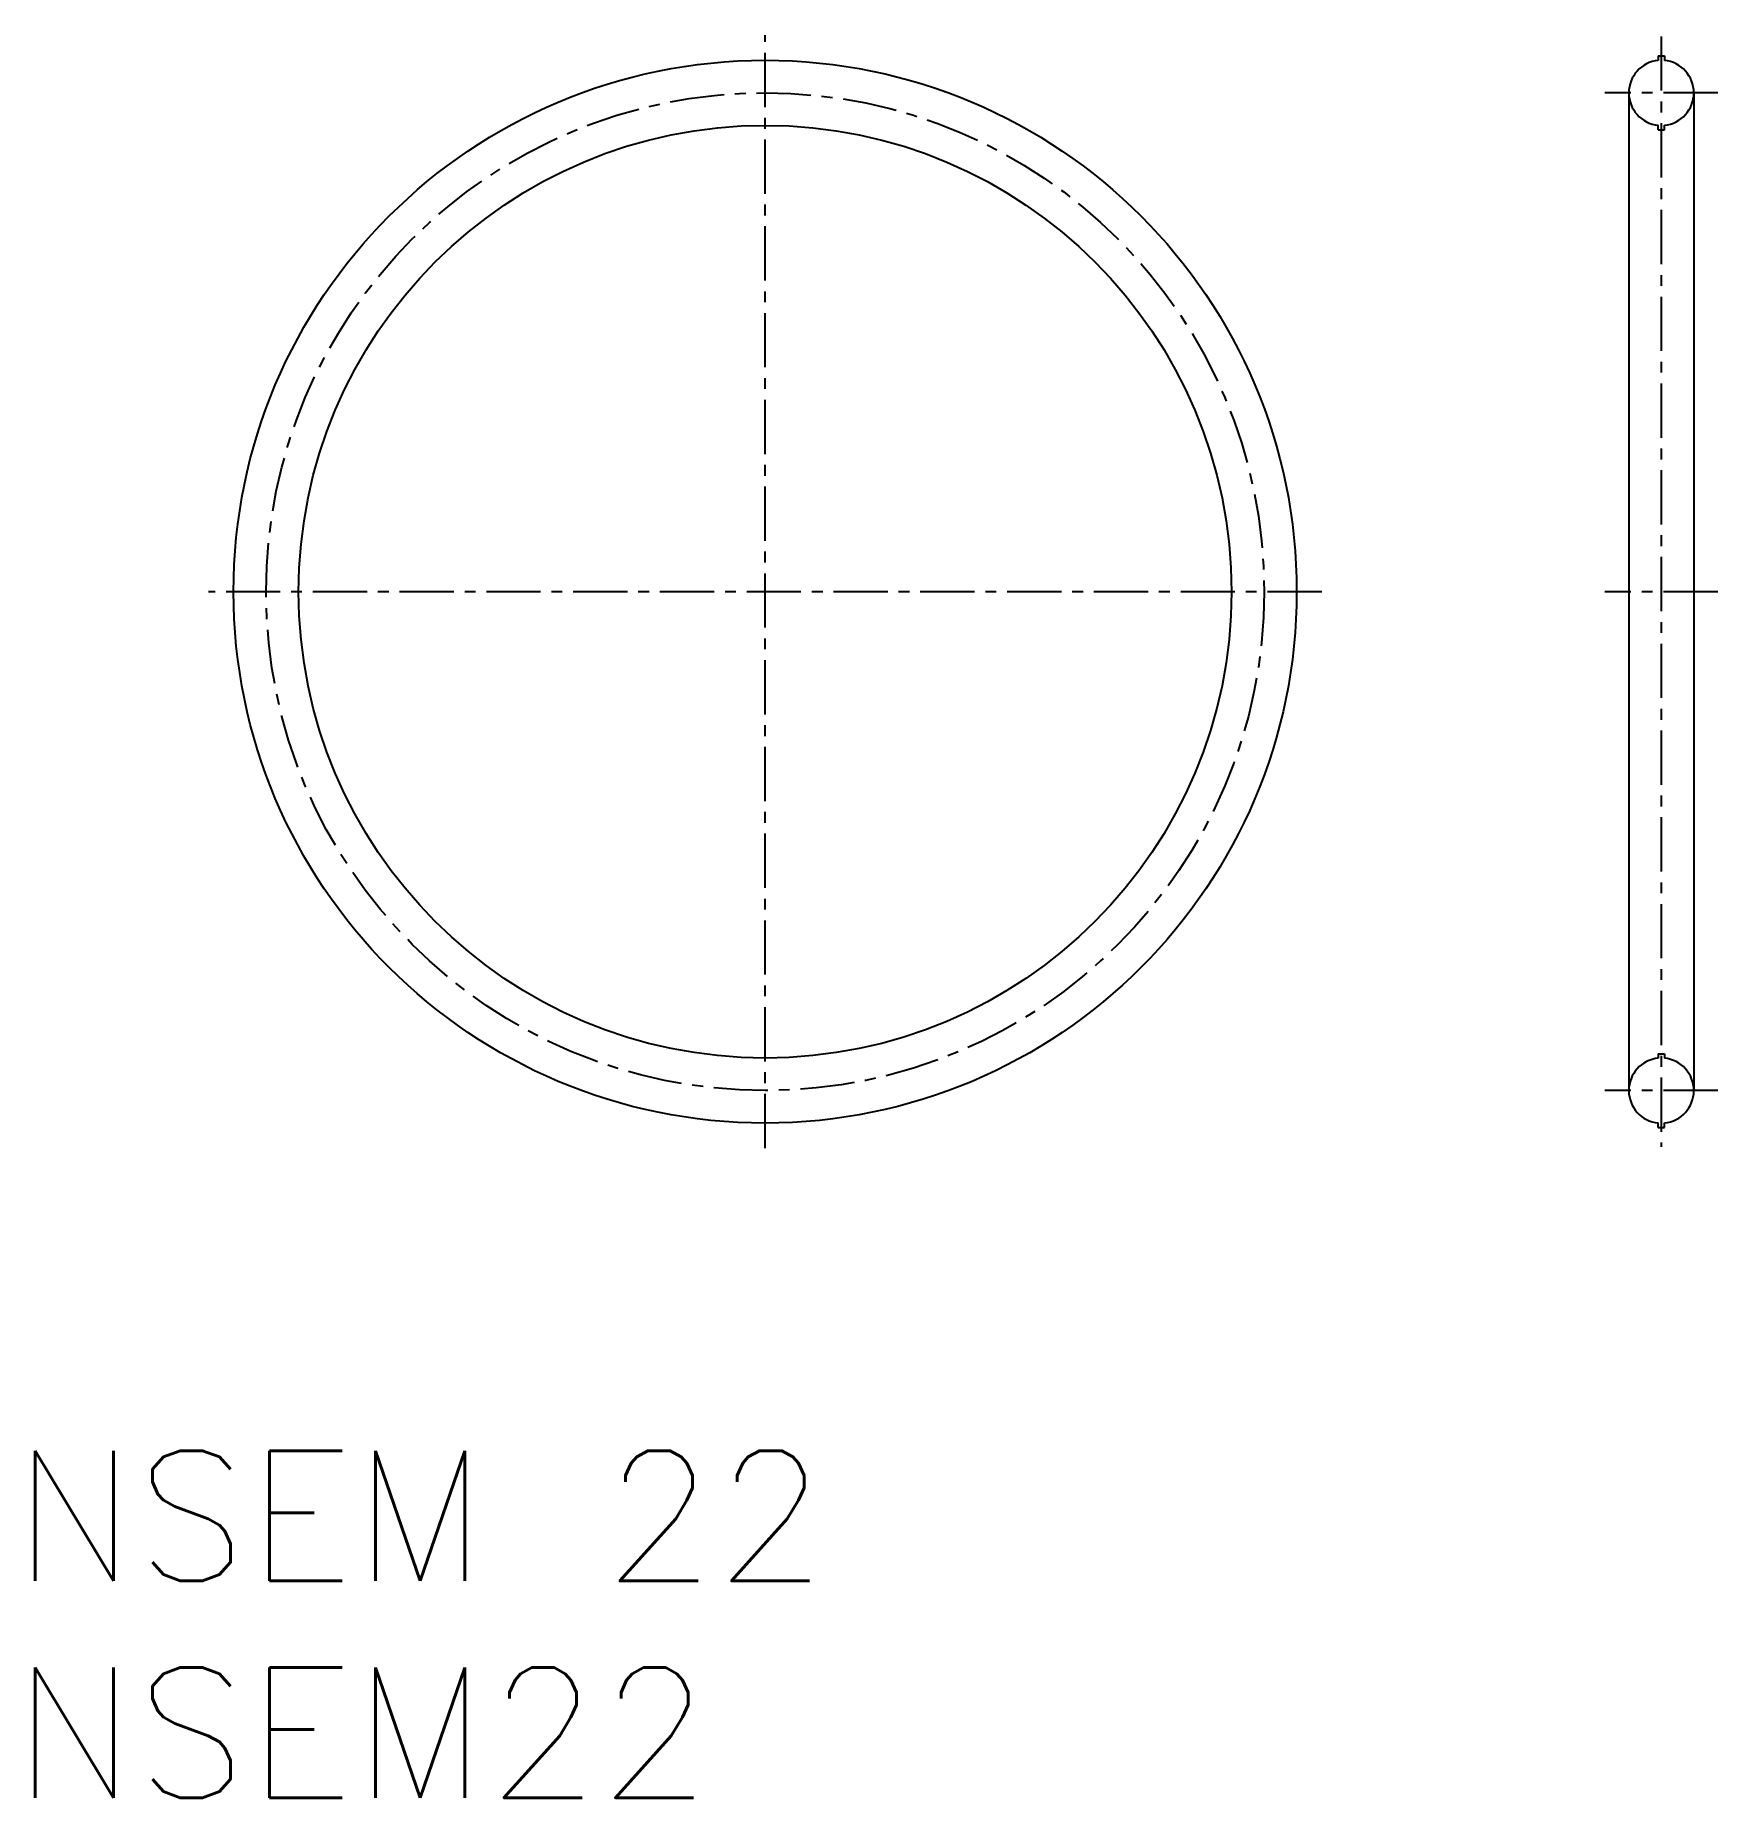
# Model space of a CAD drawing. Extents: x 0.5 to 39.3, y 0 to 40.6.
import ezdxf

# ---------------------------------------------------------------- set-up
doc = ezdxf.new("R2010")
doc.units = 0
doc.linetypes.add('CENTER', pattern=[2, 1.25, -0.25, 0.25, -0.25])
doc.layers.get('0').update_dxf_attribs({"linetype": 'CONTINUOUS'})
doc.layers.add('CENTER', color=1, linetype='CENTER')
doc.styles.get("Standard").update_dxf_attribs({"font": 'txt.shx'})

# ---------------------------------------------------------------- blocks, each defined once
blk = doc.blocks.new('*U2')
at = {"color": 7, "linetype": 'CONTINUOUS'}
blk.add_text('NSEM22', height=3, dxfattribs=at).set_placement((0, 0))
blk = doc.blocks.new('*U3')
at = {"color": 7, "linetype": 'CONTINUOUS'}
blk.add_text('NSEM 22', height=3, dxfattribs=at).set_placement((0, 5))

msp = doc.modelspace()

# ---------------------------------------------------------------- linework, layer by layer
at = {"color": 7, "linetype": 'CONTINUOUS'}
for p, q in [((37.913, 40.152), (37.913, 40.049)), ((37.913, 40.152), (38.063, 40.152)), ((38.063, 40.152), (38.063, 40.049)), ((37.238, 39.302), (37.238, 16.302)), ((38.738, 39.302), (38.738, 16.302)), ((37.913, 38.452), (37.913, 38.556)), ((37.913, 38.452), (38.063, 38.452)), ((38.063, 38.452), (38.063, 38.556)), ((37.913, 17.152), (37.913, 17.049)), ((37.913, 17.152), (38.063, 17.152)), ((38.063, 17.152), (38.063, 17.049)), ((37.913, 15.452), (37.913, 15.556)), ((37.913, 15.452), (38.063, 15.452)), ((38.063, 15.452), (38.063, 15.556))]:
    msp.add_line(p, q, dxfattribs=at)
for radius in [12.25, 10.75]:
    msp.add_circle((17.334, 27.802), radius, dxfattribs=at)
for centre, start, end in [((37.988, 39.302), 95.7392, 264.2608), ((37.988, 39.302), 275.7392, 84.2608), ((37.988, 16.302), 95.7392, 264.2608), ((37.988, 16.302), 275.7392, 84.2608)]:
    msp.add_arc(centre, 0.75, start, end, dxfattribs=at)
at = {"layer": 'CENTER', "color": 1, "linetype": 'CENTER'}
for p, q in [((17.334, 14.975), (17.334, 40.629)), ((37.988, 40.602), (37.988, 15.002)), ((39.288, 39.302), (36.688, 39.302)), ((30.161, 27.802), (4.507, 27.802)), ((39.288, 27.802), (36.688, 27.802)), ((39.288, 16.302), (36.688, 16.302))]:
    msp.add_line(p, q, dxfattribs=at)
msp.add_circle((17.334, 27.802), 11.5, dxfattribs=at)

# ---------------------------------------------------------------- block references
at = {"color": 7, "linetype": 'CONTINUOUS'}
for name in ['*U3', '*U2']:
    msp.add_blockref(name, (0, 0), dxfattribs=at)

doc.saveas('drawing.dxf')
